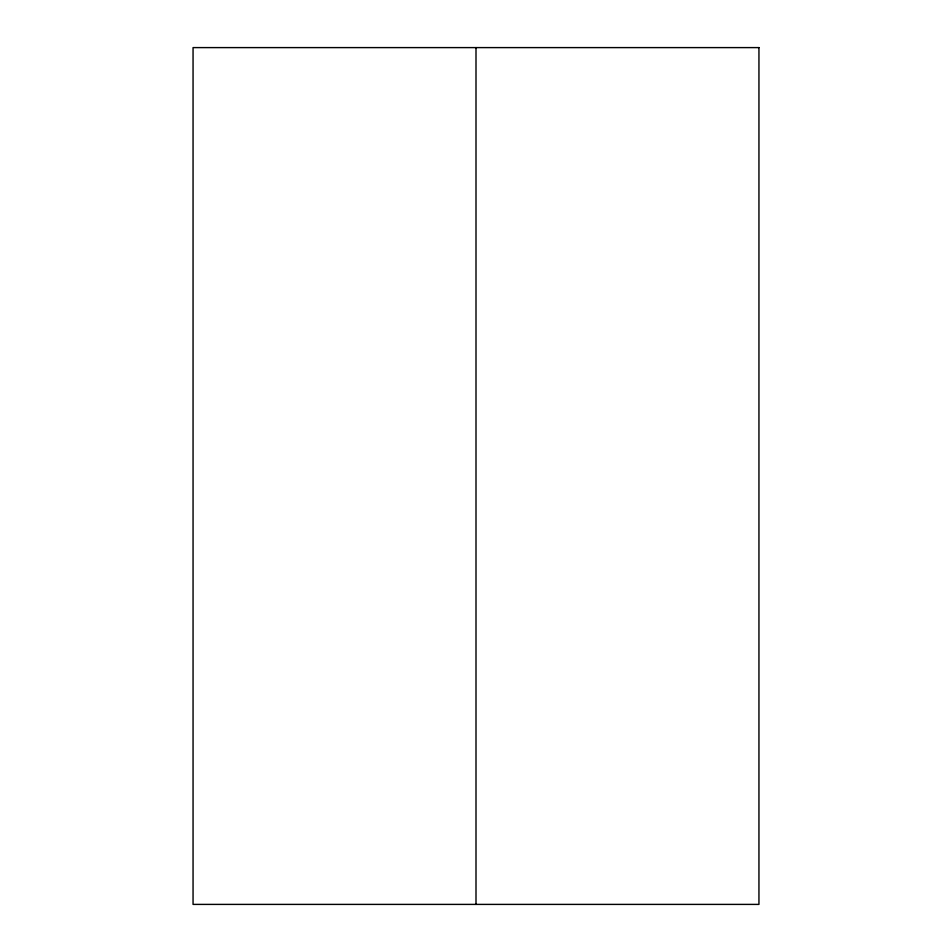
<?xml version="1.0" encoding="UTF-8"?>
<svg xmlns="http://www.w3.org/2000/svg" width="952" height="952" viewBox="0 0 952 952"><rect width="100%" height="100%" fill="white"/><g stroke="black" fill="none" stroke-linecap="round" stroke-linejoin="round"><path stroke-width="1.43" d="M476 47.6L476 904.4M758.946 47.6L193.054 47.6L193.054 904.4L758.946 904.4L758.946 47.6"/></g></svg>
